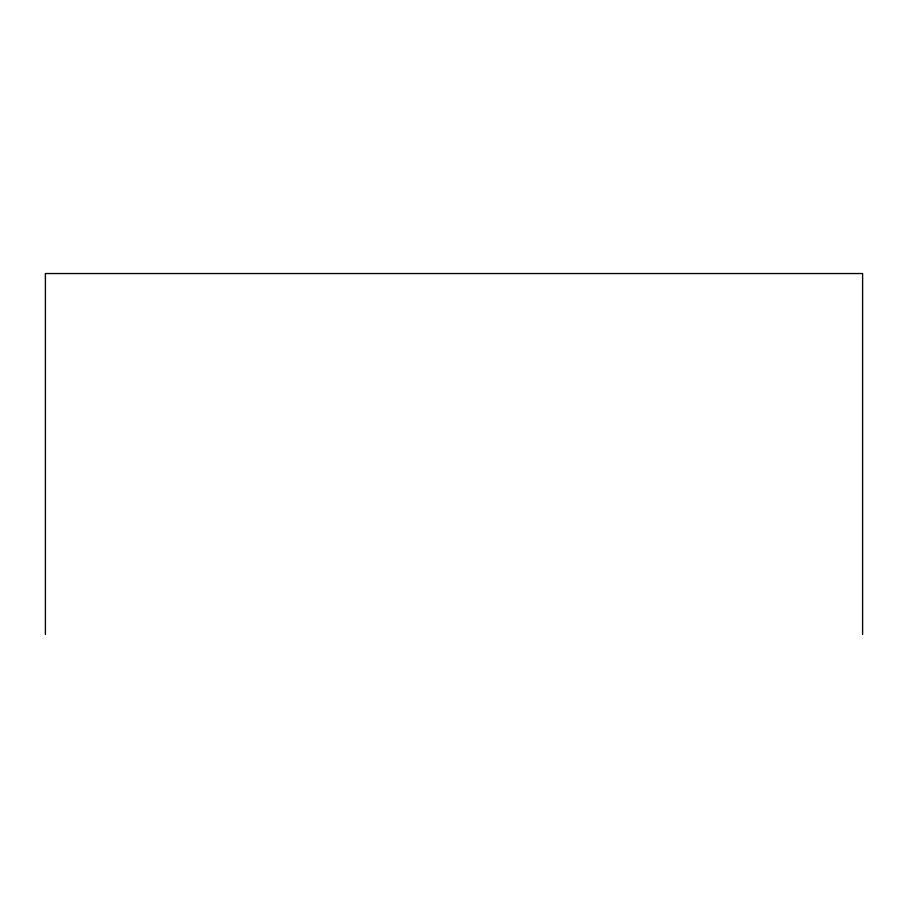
<?xml version="1.0" encoding="UTF-8"?>
<svg xmlns="http://www.w3.org/2000/svg" width="908" height="908" viewBox="0 0 908 908"><rect width="100%" height="100%" fill="white"/><g stroke="black" fill="none" stroke-linecap="round" stroke-linejoin="round"><path stroke-width="1.36" d="M862.6 634.465L862.6 273.535L45.4 273.535L45.4 634.465"/></g></svg>
